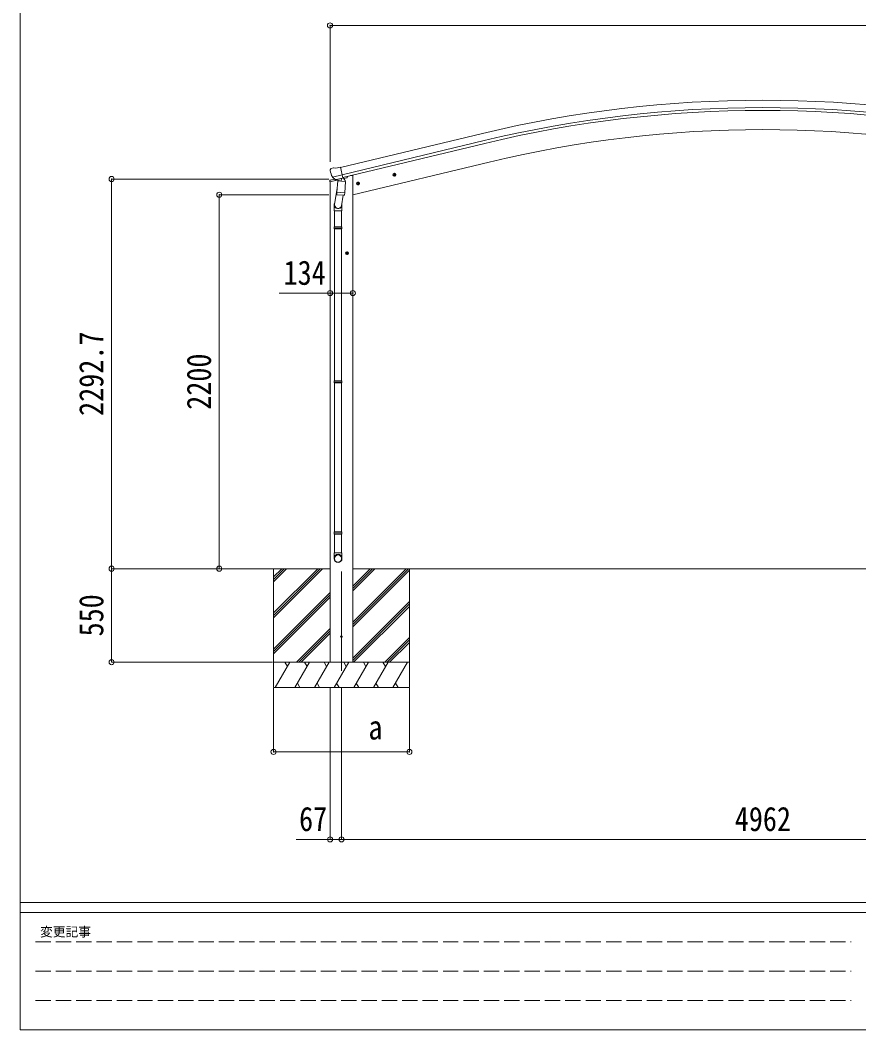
# Model space of a CAD drawing. Units: millimetres at full size. Extents: x -8385 to 8479, y -5853 to 5787.
# Drawn here: x -8385 to -3447, y -5853 to 88 of the extents above; entities that cross this region are included whole.
import ezdxf
from ezdxf.enums import TextEntityAlignment as Align

# ---------------------------------------------------------------- set-up
doc = ezdxf.new("R2010")
doc.units = ezdxf.units.MM
doc.header["$LTSCALE"] = 30
doc.header["$PDMODE"] = 32
doc.header["$PDSIZE"] = 30
doc.linetypes.add('DASHED3', pattern=[4, 3, -1])
for name, color, linetype, lineweight in [('0-0_0', 7, 'Continuous', 9), ('0-1_本体', 4, 'Continuous', 9), ('0-2_部品', 7, 'Continuous', 9), ('0-8_PARTS2', 2, 'Continuous', 9), ('0-A_寸法', 6, 'Continuous', 9), ('F-0_240', 7, 'Continuous', 9)]:
    doc.layers.add(name, color=color, linetype=linetype, lineweight=lineweight)
doc.styles.add('ＭＳ ゴシック', font='')
doc.styles.get('ＭＳ ゴシック').set_extended_font_data('MS Gothic')

msp = doc.modelspace()

# ---------------------------------------------------------------- linework, layer by layer
at = {"layer": '0-0_0'}
for p, q in [((-6560.57, -3139.41), (-7072.79, -3139.42)), ((-6893.57, -3139.41), (-6893.57, -3839.41)), ((-6893.57, -3400.14), (-6632.84, -3139.41)), ((-6893.57, -3414.28), (-6618.7, -3139.41)), ((-6893.57, -3428.43), (-6604.56, -3139.41)), ((-6893.57, -3216.3), (-6816.69, -3139.41)), ((-6893.57, -3202.15), (-6830.83, -3139.41)), ((-6893.57, -3188.01), (-6844.97, -3139.41)), ((-6426.57, -3453.64), (-6112.34, -3139.41)), ((-6426.57, -3467.78), (-6098.2, -3139.41)), ((-6426.57, -3269.8), (-6296.19, -3139.41)), ((-6426.57, -3255.65), (-6310.33, -3139.41)), ((-6426.57, -3241.51), (-6324.47, -3139.41)), ((-6426.57, -3139.41), (-1598.95, -3139.41)), ((-6093.57, -3139.41), (-6093.57, -3839.41)), ((-6426.57, -3481.93), (-6093.57, -3148.93)), ((-6893.57, -3612.27), (-6560.57, -3279.28)), ((-6893.57, -3626.42), (-6560.57, -3293.42)), ((-6893.57, -3640.56), (-6560.57, -3307.56)), ((-6426.57, -3665.77), (-6093.57, -3332.78)), ((-6426.57, -3679.91), (-6093.57, -3346.92)), ((-6421.93, -3689.41), (-6093.57, -3361.06)), ((-6758.58, -3689.41), (-6560.57, -3491.41)), ((-6744.44, -3689.41), (-6560.57, -3505.55)), ((-6730.3, -3689.41), (-6560.57, -3519.69)), ((-6238.08, -3689.41), (-6093.57, -3544.91)), ((-6223.94, -3689.41), (-6093.57, -3559.05)), ((-6209.8, -3689.41), (-6093.57, -3573.19)), ((-6093.57, -3689.41), (-6893.57, -3689.41)), ((-6883.28, -3839.41), (-6796.68, -3689.41)), ((-6811.68, -3715.4), (-6826.68, -3689.41)), ((-6767.81, -3839.41), (-6681.21, -3689.41)), ((-6696.21, -3715.4), (-6711.21, -3689.41)), ((-6652.34, -3839.41), (-6565.74, -3689.41)), ((-6580.74, -3715.4), (-6595.74, -3689.41)), ((-6426.57, -3689.41), (-6560.57, -3689.41)), ((-6536.87, -3839.41), (-6450.27, -3689.41)), ((-6465.27, -3715.4), (-6480.27, -3689.41)), ((-6421.4, -3839.41), (-6334.8, -3689.41)), ((-6349.8, -3715.4), (-6364.8, -3689.41)), ((-6305.93, -3839.41), (-6219.33, -3689.41)), ((-6249.33, -3689.41), (-6234.33, -3715.4)), ((-6190.46, -3839.41), (-6103.86, -3689.41)), ((-6893.57, -3839.41), (-6093.57, -3839.41)), ((-6752.81, -3813.44), (-6737.82, -3839.41)), ((-6637.34, -3813.43), (-6622.34, -3839.41)), ((-6521.87, -3813.43), (-6506.87, -3839.41)), ((-6406.4, -3813.44), (-6391.4, -3839.41)), ((-6290.93, -3813.44), (-6275.94, -3839.41)), ((-6175.46, -3813.44), (-6160.46, -3839.41))]:
    msp.add_line(p, q, dxfattribs=at)
at = {"layer": '0-1_本体'}
for p, q in [((-6499.64, -779.14), (-5663.92, -578.52)), ((-6489.56, -821.14), (-5653.84, -620.5)), ((-6485.63, -837.5), (-5649.92, -636.86)), ((-6426.57, -939.53), (-5623.54, -746.74)), ((-6426.57, -826.41), (-6439.45, -826.41)), ((-6426.57, -826.41), (-6426.57, -3689.41)), ((-6560.57, -862.69), (-6560.57, -3689.41))]:
    msp.add_line(p, q, dxfattribs=at)
for radius in [7073, 7029.83, 7013, 6900]:
    msp.add_arc((-4012.76, -7456.09), radius, 76.5, 103.5, dxfattribs=at)
at = {"layer": '0-2_部品'}
for p, q in [((-6561.02, -795.07), (-6560.74, -796.22)), ((-6556.8, -786.49), (-6560.65, -792.79)), ((-6553.7, -784.24), (-6540.52, -781.08)), ((-6546.96, -835.37), (-6489.45, -821.57)), ((-6525.96, -783.75), (-6539.22, -781.05)), ((-6525.96, -783.75), (-6500.03, -777.53)), ((-6458.49, -830.99), (-6458.49, -834.24)), ((-6172.09, -819.32), (-6191.54, -823.98)), ((-6189.12, -823.4), (-6186.98, -816.21)), ((-6183.95, -828.85), (-6189.12, -823.4)), ((-6186.98, -816.21), (-6179.69, -814.45)), ((-6179.48, -831.37), (-6184.15, -811.93)), ((-6179.69, -814.45), (-6174.52, -819.9)), ((-6563.04, -863.29), (-6520.11, -852.98)), ((-6563.04, -856.39), (-6563.04, -863.29)), ((-6533.81, -847.01), (-6560.74, -853.48)), ((-6530.11, -850.28), (-6546.49, -835.79)), ((-6527.4, -850.85), (-6519.88, -849.05)), ((-6526.56, -850.74), (-6525.03, -850.38)), ((-6525.03, -850.38), (-6488.33, -841.57)), ((-6523.2, -850.6), (-6523.25, -851.35)), ((-6522.49, -852.39), (-6496.68, -858.82)), ((-6515.57, -857.73), (-6520.25, -924.57)), ((-6469.89, -860.93), (-6515.57, -857.73)), ((-6513.8, -854.55), (-6514.03, -857.84)), ((-6494.28, -843.39), (-6495.3, -858)), ((-6488.33, -841.57), (-6486.8, -841.2)), ((-6485.25, -839.09), (-6484.3, -839.16)), ((-6484.3, -839.16), (-6470.99, -854.48)), ((-6480.55, -843.48), (-6462.32, -839.1)), ((-6474.56, -927.76), (-6469.89, -860.93)), ((-6470.99, -854.48), (-6471.43, -860.82)), ((-6386.01, -870.67), (-6405.46, -875.34)), ((-6403.04, -874.76), (-6400.91, -867.56)), ((-6397.87, -880.2), (-6403.04, -874.76)), ((-6400.91, -867.56), (-6393.61, -865.81)), ((-6393.4, -882.73), (-6398.07, -863.28)), ((-6393.61, -865.81), (-6388.44, -871.26)), ((-6518.52, -899.8), (-6534.43, -995.97)), ((-6521.11, -937.04), (-6520.24, -924.57)), ((-6520.71, -938.39), (-6520.71, -938.39)), ((-6474.56, -927.76), (-6520.25, -924.57)), ((-6519.26, -939.17), (-6477.57, -942.09)), ((-6483, -941.71), (-6493.73, -1005.3)), ((-6474.57, -927.76), (-6475.46, -940.46)), ((-6536.58, -1033.13), (-6536.58, -998.78)), ((-6490.58, -998.48), (-6490.58, -1033.13)), ((-6490.58, -1033.13), (-6536.58, -1033.13)), ((-6534.58, -1033.13), (-6534.58, -1127.13)), ((-6492.58, -1033.13), (-6492.58, -1127.13)), ((-6536.58, -1129.13), (-6535.58, -1127.13)), ((-6491.58, -1127.13), (-6535.58, -1127.13)), ((-6490.58, -1129.13), (-6491.58, -1127.13)), ((-6490.58, -1129.13), (-6536.58, -1129.13)), ((-6490.58, -1137.13), (-6536.58, -1137.13)), ((-6491.58, -1139.13), (-6535.58, -1139.13)), ((-6534.58, -1139.13), (-6534.58, -2033.47)), ((-6492.58, -1139.13), (-6492.58, -2033.47)), ((-6490.58, -1137.13), (-6491.58, -1139.13)), ((-6490.58, -1129.13), (-6490.58, -1137.13)), ((-6450.37, -1282.92), (-6470.37, -1282.92)), ((-6467.88, -1282.92), (-6464.12, -1276.42)), ((-6464.12, -1289.42), (-6467.88, -1282.92)), ((-6464.12, -1276.42), (-6456.62, -1276.42)), ((-6460.37, -1292.92), (-6460.37, -1272.92)), ((-6456.62, -1276.42), (-6452.87, -1282.92)), ((-6536.58, -2035.47), (-6535.58, -2033.47)), ((-6490.58, -2035.47), (-6536.58, -2035.47)), ((-6490.58, -2043.47), (-6536.58, -2043.47)), ((-6491.58, -2033.47), (-6535.58, -2033.47)), ((-6491.58, -2045.47), (-6535.58, -2045.47)), ((-6534.58, -2045.47), (-6534.58, -2923.51)), ((-6492.58, -2045.47), (-6492.58, -2923.51)), ((-6490.58, -2035.47), (-6491.58, -2033.47)), ((-6490.58, -2043.47), (-6491.58, -2045.47)), ((-6490.58, -2035.47), (-6490.58, -2043.47)), ((-6536.58, -2925.51), (-6535.58, -2923.51)), ((-6490.58, -2925.51), (-6536.58, -2925.51)), ((-6490.58, -2933.51), (-6536.58, -2933.51)), ((-6491.58, -2923.51), (-6535.58, -2923.51)), ((-6491.58, -2935.51), (-6535.58, -2935.51)), ((-6534.58, -2935.51), (-6534.58, -3045.51)), ((-6492.58, -2935.51), (-6492.58, -3045.51)), ((-6490.58, -2925.51), (-6491.58, -2923.51)), ((-6490.58, -2933.51), (-6491.58, -2935.51)), ((-6490.58, -2925.51), (-6490.58, -2933.51)), ((-6536.58, -3079.65), (-6536.58, -3045.51)), ((-6490.58, -3045.51), (-6536.58, -3045.51)), ((-6490.58, -3079.65), (-6490.58, -3045.51))]:
    msp.add_line(p, q, dxfattribs=at)
for points in [[(-6494.6, -842.98), (-6484.88, -840.64), (-6500.03, -777.53)], [(-6174.52, -819.9), (-6176.65, -827.09), (-6183.95, -828.85)], [(-6547.23, -834.8), (-6546.65, -835.64), (-6546.49, -835.79)], [(-6494.6, -842.98), (-6494.83, -843.13), (-6519.6, -849.07), (-6519.88, -849.05)], [(-6388.44, -871.26), (-6390.57, -878.45), (-6397.87, -880.2)], [(-6536.58, -1129.13), (-6536.58, -1137.13), (-6535.58, -1139.13)], [(-6452.87, -1282.92), (-6456.62, -1289.42), (-6464.12, -1289.42)], [(-6536.58, -2035.47), (-6536.58, -2043.47), (-6535.58, -2045.47)], [(-6536.58, -2925.51), (-6536.58, -2933.51), (-6535.58, -2935.51)]]:
    msp.add_lwpolyline(points, dxfattribs=at)
for centre, radius in [((-6181.82, -821.65), 8.5), ((-6181.82, -821.65), 7.7), ((-6181.82, -821.65), 6.5), ((-6395.74, -873.01), 8.5), ((-6395.74, -873.01), 7.7), ((-6395.74, -873.01), 6.5), ((-6460.37, -1282.92), 8.5), ((-6460.37, -1282.92), 7.7), ((-6460.37, -1282.92), 6.5)]:
    msp.add_circle(centre, radius, dxfattribs=at)
at = {"layer": '0-2_部品', "color": 4}
msp.add_circle((-6493.57, -3539.41), 5, dxfattribs=at)
at = {"layer": '0-2_部品'}
for centre, radius, start, end in [((-6363.93, -748.97), 202.4, 193.5, 205.09125), ((-6552.53, -789.1), 5, 103.5, 148.5), ((-6539.82, -783.99), 3, 78.5, 103.5), ((-6560.04, -856.39), 3, 103.5, 180), ((-6526.68, -850.26), 0.5, 248.23754, 283.5), ((-6523.69, -850.57), 0.5, 356, 103.5), ((-6522.25, -851.42), 1, 176, 256), ((-6496.33, -857.85), 1.03, 250.03897, 351.96569), ((-6493.68, -843.47), 0.604, 100.59842, 172.20595), ((-6486.92, -840.71), 0.5, 283.5, 318.76246), ((-6463.49, -834.24), 5, 283.5, 0), ((-6519.17, -937.21), 1.95, 175.04017, 217.47766), ((-6519.13, -937.18), 2, 217.40962, 266), ((-6477.43, -940.09), 2, 266, 349.46843), ((-6506.58, -998.78), 30, 177.45142, 180)]:
    msp.add_arc(centre, radius, start, end, dxfattribs=at)
for centre, major_axis, ratio, start_param, end_param in [((-6558.1, -794.35), (-1.57, -2.57), 0.99628, 4.712389, 5.4996506), ((-6528.12, -848.03), (-0.73, -2.92), 0.997631, 5.8041905, 6.6006116), ((-6528.07, -847.8), (2.63, 3.16), 0.650902, 4.0958226, 4.1686332), ((-6528.1, -847.93), (-0.73, -2.92), 0.997631, 0.3902369, 0.4789948), ((-6513.58, -998.48), (23, 0), 0.996195, 2.5560258, 6.5663028), ((-6513.58, -998.48), (21, 0), 0.996195, 2.9349147, 5.9512394), ((-6513.58, -3077.91), (-23, 0), 0.996195, 3.1415927, 6.2831853), ((-6513.58, -3079.65), (-23, 0), 0.996195, 3.1415927, 6.2831853), ((-6513.58, -3079.65), (0, -23.43), 0.981806, 4.712389, 7.8539816)]:
    msp.add_ellipse(centre, major_axis=major_axis, ratio=ratio, start_param=start_param, end_param=end_param, dxfattribs=at)
msp.add_ellipse((-6513.58, -3079.65), major_axis=(21, 0), ratio=0.996195, dxfattribs=at)
at = {"layer": '0-8_PARTS2', "color": 6}
msp.add_line((-6561.07, 56.99), (-1464.05, 56.99), dxfattribs=at)
at = {"layer": '0-8_PARTS2'}
msp.add_line((-6493.57, -3740.35), (-6493.57, -3156.4), dxfattribs=at)
at = {"layer": '0-A_寸法'}
for p, q in [((-6561.07, 56.99), (-6561.07, -745.35)), ((-7846.85, -3139.42), (-7846.85, -846.71)), ((-7846.85, -846.71), (-6568.02, -846.71)), ((-7213.15, -3139.42), (-7213.15, -939.43)), ((-7213.15, -939.43), (-6568.02, -939.43)), ((-6560.57, -1518.17), (-6860.57, -1518.17)), ((-6426.57, -1518.17), (-6560.57, -1518.17)), ((-7846.85, -3139.42), (-7846.85, -3689.41)), ((-7846.85, -3139.42), (-6900.58, -3139.42)), ((-7846.85, -3139.42), (-6897.83, -3139.42)), ((-7213.15, -3139.42), (-6900.58, -3139.42)), ((-7846.85, -3689.41), (-6898.86, -3689.41)), ((-6893.57, -4217.32), (-6893.57, -3842.91)), ((-6560.57, -4732.3), (-6560.57, -3842.91)), ((-6493.57, -4732.3), (-6493.57, -3842.91)), ((-6093.57, -4217.32), (-6093.57, -3842.91)), ((-6893.57, -4217.32), (-6093.57, -4217.32)), ((-6560.57, -4732.3), (-6760.57, -4732.3)), ((-6560.57, -4732.3), (-6493.57, -4732.3)), ((-6493.57, -4732.3), (-1531.55, -4732.3))]:
    msp.add_line(p, q, dxfattribs=at)
for p in [(-6561.07, 56.99), (-7846.85, -846.71), (-7213.15, -939.43), (-6560.57, -1518.17), (-6426.57, -1518.17), (-7846.85, -3139.42), (-7213.15, -3139.42), (-7846.85, -3689.41), (-6893.57, -4217.32), (-6093.57, -4217.32), (-6560.57, -4732.3), (-6493.57, -4732.3)]:
    msp.add_point(p, dxfattribs=at)
at = {"layer": 'F-0_240', "color": 5}
for p, q in [((-8385.45, 5787.34), (-8385.45, -5852.66)), ((-8385.45, -5102.66), (8054.55, -5102.66)), ((-8385.45, -5162.66), (5387.79, -5162.66)), ((-8385.45, -5852.66), (8054.55, -5852.66))]:
    msp.add_line(p, q, dxfattribs=at)
at = {"layer": 'F-0_240', "color": 4, "linetype": 'DASHED3'}
for p, q in [((-8295.46, -5335.16), (-3492.21, -5335.16)), ((-8295.46, -5507.66), (-3492.21, -5507.66)), ((-8295.46, -5680.16), (-3492.21, -5680.16))]:
    msp.add_line(p, q, dxfattribs=at)

# ---------------------------------------------------------------- texts
at = {"layer": '0-A_寸法', "color": 7, "style": 'ＭＳ ゴシック', "width": 0.85}
for s, p in [('134', (-6834.32, -1512.17)), ('a', (-6334.82, -4187.32)), ('67', (-6743.07, -4726.3)), ('4962', (-4177.56, -4726.3))]:
    msp.add_text(s, height=143, dxfattribs=at).set_placement(p, align=Align.BOTTOM_LEFT)
for s, p in [('2292.7', (-7852.85, -2240.57)), ('2200', (-7219.15, -2204.43)), ('550', (-7852.85, -3538.17))]:
    msp.add_text(s, height=143, rotation=90, dxfattribs=at).set_placement(p, align=Align.BOTTOM_LEFT)
at = {"layer": 'F-0_240', "style": 'ＭＳ ゴシック'}
msp.add_text('変更記事', height=54.99, dxfattribs=at).set_placement((-8268.23, -5320.16), align=Align.BOTTOM_LEFT)

doc.saveas('drawing.dxf')
